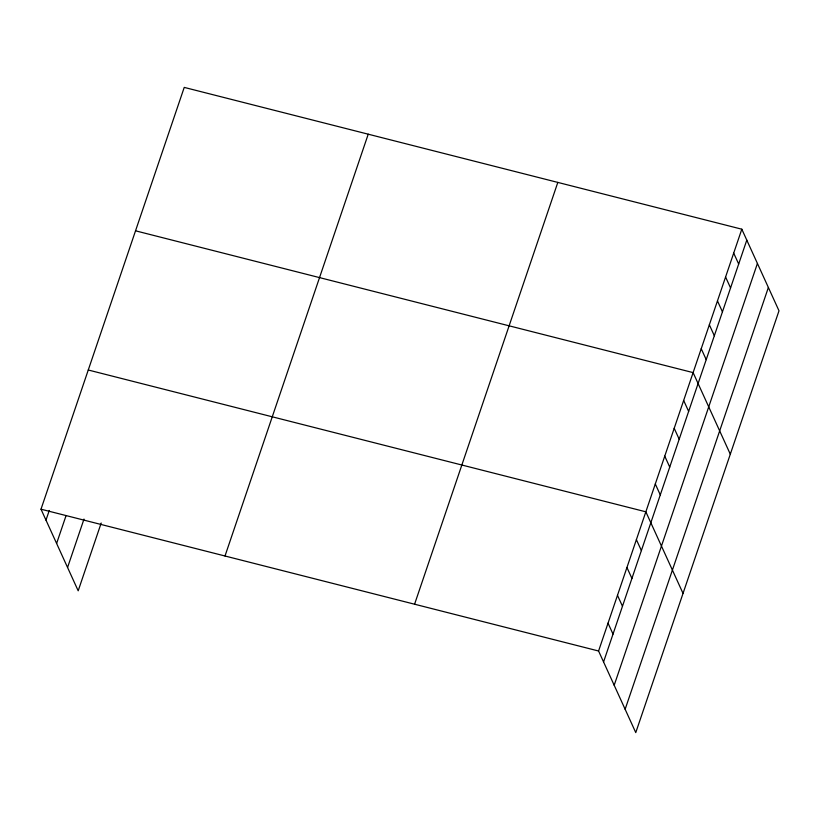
<?xml version="1.0" encoding="UTF-8"?>
<svg xmlns="http://www.w3.org/2000/svg" width="820" height="820" viewBox="0 0 820 820"><rect width="100%" height="100%" fill="white"/><g stroke="black" fill="none" stroke-linecap="round" stroke-linejoin="round"><path stroke-width="1.23" d="M101.198 523.016L78.187 590.8L41 509.199L184.233 87.402L741.813 229.2L779 310.8L635.766 732.598L598.579 651.008L741.813 229.2M45.981 520.136L49.272 510.46M56.611 543.455L66.061 515.616M67.558 567.481L83.999 519.07M224.998 556.001L368.231 134.193M414.582 604.207L557.815 182.409M603.561 661.945L746.794 240.137M614.19 685.253L757.424 263.456M625.137 709.279L768.371 287.482M135.536 230.809L693.115 372.618L730.302 454.208M88.263 370.005L645.852 511.813L683.029 593.403M41 509.199L598.579 651.008M733.695 253.103L738.687 264.04M725.577 277.006L730.569 287.943M717.469 300.909L722.451 311.846M709.351 324.812L714.333 335.749M701.233 348.715L706.215 359.652M683.665 400.457L688.646 411.394M674.204 428.296L679.196 439.233M664.753 456.135L669.735 467.072M655.303 483.974L660.284 494.911M636.392 539.652L641.383 550.589M626.941 567.491L631.923 578.428M617.491 595.33L622.472 606.267M608.03 623.169L613.022 634.106"/></g></svg>
